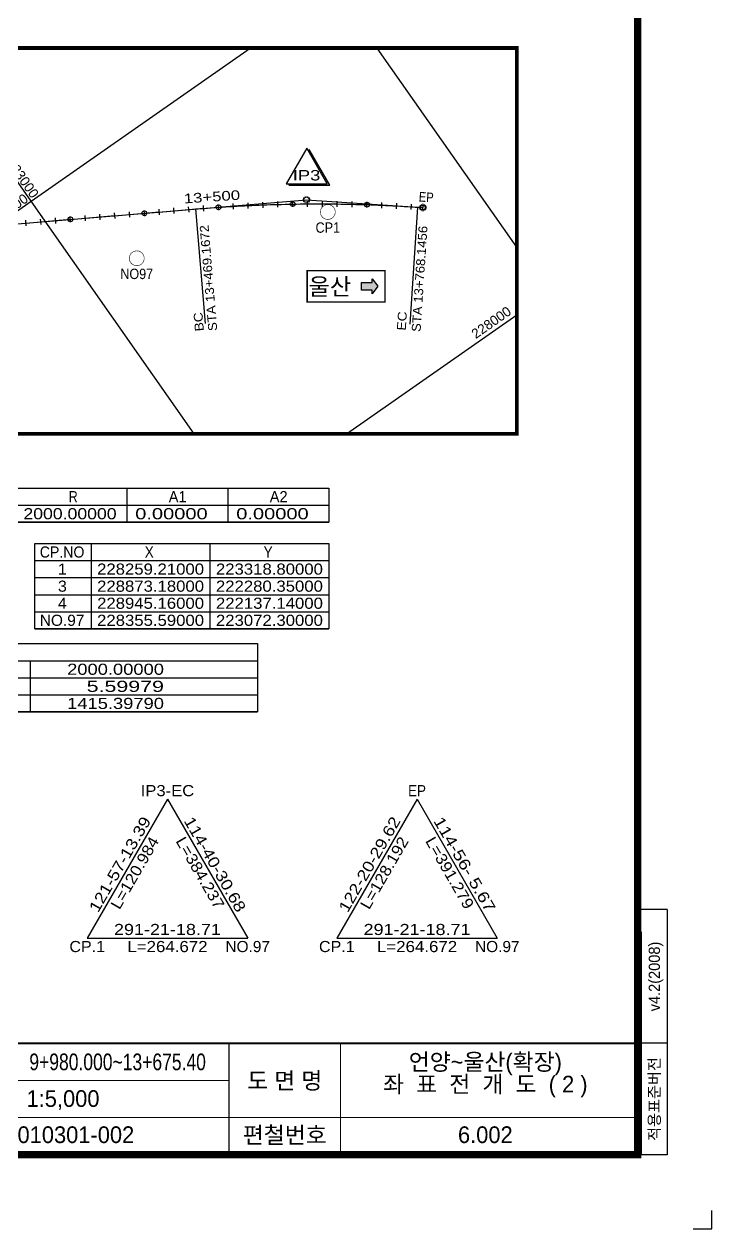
# Model space of a CAD drawing. Extents: x 225142 to 225983, y 224653 to 225247.
# Drawn here: x 225798.3 to 225983.5, y 224652.6 to 224977.2 of the extents above; entities that cross this region are included whole.
import ezdxf
from ezdxf.enums import TextEntityAlignment as Align

# ---------------------------------------------------------------- set-up
doc = ezdxf.new("R2010")
doc.units = 0
doc.header["$LTSCALE"] = 10
doc.header["$MEASUREMENT"] = 0
doc.layers.get('0').update_dxf_attribs({"linetype": 'CONTINUOUS'})
for name, color, linetype in [('CA-ALGN-CNTL', 2, 'CONTINUOUS'), ('CA-ALGN-IPLN', 1, 'CONTINUOUS'), ('CA-ALGN-IPSM', 2, 'CONTINUOUS'), ('CA-ALGN-STSM', 2, 'CONTINUOUS'), ('CA-ALGN-SUBL', 1, 'CONTINUOUS'), ('CA-ALGN-SUBT', 2, 'CONTINUOUS'), ('CA-ALGN-TEXT', 3, 'CONTINUOUS'), ('CA-LEAL', 1, 'CONTINUOUS'), ('CA-LEAT', 3, 'CONTINUOUS'), ('CA-TABL-LIN1', 4, 'CONTINUOUS'), ('CA-TABL-LIN2', 1, 'CONTINUOUS'), ('CA-TABL-TEX1', 6, 'CONTINUOUS'), ('CA-TABL-TEX2', 3, 'CONTINUOUS'), ('CA-TEXT', 3, 'CONTINUOUS'), ('CA-XXXX', 2, 'CONTINUOUS'), ('CV-GRID-BORD', 4, 'CONTINUOUS'), ('CV-GRID-LINE', 1, 'CONTINUOUS'), ('CV-GRID-TEXT', 4, 'CONTINUOUS'), ('CV-SURV-SYMB', 3, 'CONTINUOUS'), ('CV-SURV-TEXT', 3, 'CONTINUOUS'), ('CV-TABL-LIN1', 4, 'CONTINUOUS'), ('CV-TABL-LIN2', 1, 'CONTINUOUS'), ('CV-TABL-TEX1', 6, 'CONTINUOUS'), ('CV-TABL-TEX2', 3, 'CONTINUOUS'), ('CX-BORD', 3, 'CONTINUOUS'), ('CX-BORD-LIN1', 4, 'CONTINUOUS'), ('CX-BORD-LIN2', 3, 'CONTINUOUS'), ('CX-BORD-TEX2', 7, 'CONTINUOUS'), ('CX-BORD-TEX3', 6, 'CONTINUOUS'), ('CX-MISC', 2, 'CONTINUOUS'), ('CZ-SYMB', 2, 'CONTINUOUS')]:
    doc.layers.add(name, color=color, linetype=linetype)
doc.styles.add('GTXT', font='Dotum.ttf')
doc.styles.get("Standard").update_dxf_attribs({"font": 'Dotum.ttf'})
doc.styles.add('TB_TEXT', font='Dotum.ttf')
doc.styles.add('TB_WBTXT', font='Dotum.ttf')
doc.styles.add('TB_WMTXT', font='Dotum.ttf')

# ---------------------------------------------------------------- blocks, each defined once
blk = doc.blocks.new('CXBLKA1-KHCA1')
at = {"layer": 'CX-BORD-LIN1', "const_width": 2}
blk.add_lwpolyline([(796, 0), (0, 0), (0, 554), (796, 554)], close=True, dxfattribs=at)
at = {"layer": 'CX-BORD-LIN1'}
for points, const_width in [([(796, 30), (0, 30)], 0.6), ([(686, 0), (686, 30)], 0.3)]:
    blk.add_lwpolyline(points, dxfattribs=dict(at, const_width=const_width))
at = {"layer": 'CX-BORD-LIN2'}
for p, q in [((804, 66.03), (796, 66.03)), ((804, 66.03), (804, 0)), ((797, 60), (797, 0)), ((804, 30), (796, 30)), ((804, 0), (797, 0))]:
    blk.add_line(p, q, dxfattribs=at)
at = {"layer": 'CX-BORD-LIN2', "const_width": 0.3}
for points in [[(716, 0), (716, 30)], [(686, 20), (566, 20)], [(796, 10), (566, 10)]]:
    blk.add_lwpolyline(points, dxfattribs=at)
at = {"layer": 'CX-MISC'}
blk.add_lwpolyline([(811, -20), (816, -20), (816, -15)], dxfattribs=at)
at = {"layer": 'CX-BORD-LIN1', "style": 'TB_TEXT'}
for tag, height, p in [('TR_RNUM4', 3, (285.11, 26.64)), ('TR_RDAT4', 3.5, (317.5, 27)), ('TR_DGN4', 3.5, (459.12, 27)), ('TR_CHK4', 3.5, (499.12, 27)), ('TR_APP4', 3.5, (539.12, 27)), ('TR_RDAT3', 3.5, (317.5, 21)), ('TR_DGN3', 3.5, (459.12, 21)), ('TR_CHK3', 3.5, (499.12, 21)), ('TR_APP3', 3.5, (539.12, 21)), ('TR_RNUM3', 3, (285.11, 20.64)), ('TR_RDAT2', 3.5, (317.5, 15)), ('TR_DGN2', 3.5, (459.12, 15)), ('TR_CHK2', 3.5, (499.12, 15)), ('TR_APP2', 3.5, (539.12, 15)), ('TR_RNUM2', 3, (285.11, 14.64)), ('TR_RNUM1', 3, (285.11, 8.64)), ('TR_RDAT1', 3.5, (317.5, 9)), ('TR_DGN1', 3.5, (459.12, 9)), ('TR_CHK1', 3.5, (499.12, 9)), ('TR_APP1', 3.5, (539.12, 9))]:
    blk.add_attdef(tag, text='', height=height, dxfattribs=at).set_placement(p, align=Align.MIDDLE_CENTER)
for tag, p in [('TR_RCON4', (342.3, 27)), ('TR_RCON3', (342.3, 21)), ('TR_RCON2', (342.3, 15)), ('TR_RCON1', (342.3, 9))]:
    blk.add_attdef(tag, text='', height=3.5, dxfattribs=at).set_placement(p, align=Align.MIDDLE_LEFT)
at = {"layer": 'CX-BORD-LIN2', "style": 'TB_TEXT'}
blk.add_text('적용표준버전', height=3, rotation=90, dxfattribs=at).set_placement((800.5, 15), align=Align.MIDDLE_CENTER)
blk.add_attdef('TD_VERSION', text='', height=3, rotation=90, dxfattribs=at).set_placement((800.5, 48.01), align=Align.MIDDLE_CENTER)
at = {"layer": 'CX-BORD-TEX2', "style": 'TB_WMTXT'}
for tag, height, p in [('TB_CNAME', 5, (15.34, 531.83)), ('TB_CSCOP', 4, (16.63, 523.83))]:
    blk.add_attdef(tag, text='', height=height, dxfattribs=at).set_placement(p, align=Align.BOTTOM_LEFT)
at = {"layer": 'CX-BORD-TEX2', "style": 'TB_WBTXT'}
for tag, height, p in [('TB_MTITIL', 10, (398, 533.33)), ('TB_STITL', 7, (398, 518.33))]:
    blk.add_attdef(tag, text='', height=height, dxfattribs=at).set_placement(p, align=Align.MIDDLE_CENTER)
at = {"layer": 'CX-BORD-TEX3', "style": 'TB_TEXT'}
for s, p in [('도 면 명', (701, 20)), ('편철번호', (701, 5.39))]:
    blk.add_text(s, height=4.5, dxfattribs=at).set_placement(p, align=Align.MIDDLE)
for tag, height, p in [('TD_DCOMP', 4.5, (217.5, 25)), ('TD_CSECT', 4.5, (611, 25)), ('TD_DNAME_TOP', 4.5, (755, 25)), ('TD_DNAME_MAIN', 4.5, (755, 19.01)), ('TD_CCOMP', 4.5, (217.5, 15)), ('TD_HSCAL', 4.5, (626.7, 15.24)), ('TD_VSCAL', 4.5, (655.78, 15.24)), ('TD_DNAME_BOT', 3, (755, 13.65)), ('TD_CNAME', 4.5, (65, 5.75)), ('TD_FIELD', 4.5, (182.5, 5.53)), ('TD_CSTEP', 4.5, (253.24, 5.53)), ('TD_DWGCODE', 4.5, (641, 5.39)), ('TD_DWGNO', 4.5, (755, 5.39))]:
    blk.add_attdef(tag, text='', height=height, dxfattribs=at).set_placement(p, align=Align.MIDDLE_CENTER)
at = {"layer": 'CX-BORD-TEX3', "style": 'TB_TEXT', "width": 0.9}
blk.add_attdef('TD_CDIST', text='', height=4.5, dxfattribs=at).set_placement((656, 25), align=Align.MIDDLE_CENTER)
blk = doc.blocks.new('CVSVCPM')
at = {"const_width": 0.15}
blk.add_lwpolyline([(0, 2, -1), (0, -2, -1), (0, 2)], format="xyb", dxfattribs=at)
at = {"style": 'GTXT', "flags": 1}
blk.add_attdef('NO', text='', height=2.5, dxfattribs=at).set_placement((0, 4.76), align=Align.MIDDLE)
blk = doc.blocks.new('CZDIRA1')
blk.add_hatch(color=256).paths.add_polyline_path([(0, 2), (0, -2), (9.33, -2), (9.33, -4), (14.67, 0), (9.33, 4), (9.33, 2)])
blk.add_lwpolyline([(9.33, 4), (14.67, 0), (9.33, -4), (9.33, -2), (0, -2), (0, 2), (9.33, 2)], close=True)
blk = doc.blocks.new('CASTAMS')
blk.add_line((0, -1.5), (0, 1.5))
at = {"style": 'GTXT', "flags": 1}
for tag, p in [('XSEC_DAT', (0, -6.85)), ('STA_DST', (0, -3.62))]:
    blk.add_attdef(tag, text='', height=2.5, dxfattribs=at).set_placement(p, align=Align.MIDDLE)
blk = doc.blocks.new('CASTAMM')
blk.add_line((0, -1.5), (0, 1.5))
blk.add_circle((0, 0), 1.3)
at = {"style": 'GTXT', "flags": 1}
for tag, p in [('XSEC_DAT', (0, -6.85)), ('STA_DST', (0, -3.62))]:
    blk.add_attdef(tag, text='', height=2.5, dxfattribs=at).set_placement(p, align=Align.MIDDLE)
blk = doc.blocks.new('CAIPMRK')
at = {"const_width": 0.1}
blk.add_lwpolyline([(-2, 0, -1), (2, 0, -1)], format="xyb", close=True, dxfattribs=at)
blk.add_circle((0, 0), 1.5)

msp = doc.modelspace()

# ---------------------------------------------------------------- hatches: boundary and pattern name
at = {"layer": 'CA-ALGN-TEXT'}
msp.add_hatch(color=256, dxfattribs=at).paths.add_polyline_path([(225879.94, 224934.17), (225869.74, 224934.17), (225869.54, 224933.82), (225880.59, 224933.82), (225875.06, 224943.39), (225874.84, 224943)])

# ---------------------------------------------------------------- linework, layer by layer
at = {"layer": 'CA-ALGN-CNTL'}
msp.add_lwpolyline([(225797.82, 224923.5), (225798.81, 224923.59), (225799.81, 224923.67), (225800.81, 224923.75), (225801.8, 224923.83), (225802.8, 224923.92), (225803.8, 224924), (225804.79, 224924.08), (225805.79, 224924.17), (225806.79, 224924.25), (225807.78, 224924.33), (225808.78, 224924.41), (225809.78, 224924.5), (225810.77, 224924.58), (225811.77, 224924.66), (225812.77, 224924.74), (225813.76, 224924.83), (225814.76, 224924.91), (225815.76, 224924.99), (225816.75, 224925.08), (225817.75, 224925.16), (225818.75, 224925.24), (225819.74, 224925.32), (225820.74, 224925.41), (225821.74, 224925.49), (225822.73, 224925.57), (225823.73, 224925.65), (225824.73, 224925.74), (225825.72, 224925.82), (225826.72, 224925.9), (225827.72, 224925.99), (225828.71, 224926.07), (225829.71, 224926.15), (225830.7, 224926.23), (225831.7, 224926.32), (225832.7, 224926.4), (225833.69, 224926.48), (225834.69, 224926.56), (225835.69, 224926.65), (225836.68, 224926.73), (225837.68, 224926.81), (225838.68, 224926.9), (225839.67, 224926.98), (225840.67, 224927.06), (225841.67, 224927.14), (225842.66, 224927.23), (225843.66, 224927.31), (225844.49, 224927.38), (225844.66, 224927.39), (225845.65, 224927.47), (225846.65, 224927.55), (225847.65, 224927.63), (225848.64, 224927.7), (225849.64, 224927.77), (225850.64, 224927.84), (225851.64, 224927.91), (225852.64, 224927.97), (225853.63, 224928.03), (225854.63, 224928.09), (225855.63, 224928.15), (225856.63, 224928.2), (225857.63, 224928.25), (225858.63, 224928.3), (225859.63, 224928.35), (225860.62, 224928.39), (225861.62, 224928.43), (225862.62, 224928.47), (225863.62, 224928.5), (225864.62, 224928.54), (225865.62, 224928.57), (225866.62, 224928.6), (225867.62, 224928.62), (225868.62, 224928.65), (225869.62, 224928.67), (225870.62, 224928.69), (225871.62, 224928.7), (225872.62, 224928.72), (225873.62, 224928.73), (225874.62, 224928.74), (225875.62, 224928.74), (225876.62, 224928.75), (225877.62, 224928.75), (225878.62, 224928.75), (225879.62, 224928.74), (225880.62, 224928.74), (225881.62, 224928.73), (225882.62, 224928.72), (225883.62, 224928.7), (225884.62, 224928.69), (225885.62, 224928.67), (225886.62, 224928.65), (225887.62, 224928.62), (225888.62, 224928.6), (225889.62, 224928.57), (225890.62, 224928.54), (225891.62, 224928.5), (225892.62, 224928.47), (225893.62, 224928.43), (225894.61, 224928.39), (225895.61, 224928.34), (225896.61, 224928.3), (225897.61, 224928.25), (225898.61, 224928.19), (225899.61, 224928.14), (225900.61, 224928.08), (225901.61, 224928.03), (225902.6, 224927.96), (225903.6, 224927.9), (225904.23, 224927.86), (225904.6, 224927.83), (225905.6, 224927.77), (225905.77, 224927.76)], dxfattribs=at)
at = {"layer": 'CA-ALGN-IPLN'}
for p, q in [((225599.42, 224907.04), (225874.34, 224929.86)), ((225874.34, 224929.86), (225905.68, 224927.76))]:
    msp.add_line(p, q, dxfattribs=at)
at = {"layer": 'CA-ALGN-SUBL', "linetype": 'Continuous'}
for p, q in [((225844.49, 224927.38), (225847.05, 224896.49)), ((225904.23, 224927.86), (225902.12, 224896.3))]:
    msp.add_line(p, q, dxfattribs=at)
at = {"layer": 'CA-ALGN-TEXT'}
msp.add_lwpolyline([(225874.41, 224943.74), (225868.89, 224934.17), (225879.94, 224934.17)], close=True, dxfattribs=at)
msp.add_lwpolyline([(225869.74, 224934.17), (225869.54, 224933.82), (225880.59, 224933.82), (225875.06, 224943.39), (225874.84, 224943)], dxfattribs=at)
at = {"layer": 'CA-LEAL', "linetype": 'Continuous'}
for p, q in [((225836.9, 224768.36), (225815.3, 224730.95)), ((225836.9, 224768.36), (225858.5, 224730.95)), ((225904.1, 224768.36), (225882.5, 224730.95)), ((225904.1, 224768.36), (225925.7, 224730.95)), ((225815.3, 224730.95), (225858.5, 224730.95)), ((225882.5, 224730.95), (225925.7, 224730.95))]:
    msp.add_line(p, q, dxfattribs=at)
at = {"layer": 'CA-TABL-LIN1'}
for p, q in [((225712.35, 224852.17), (225880.35, 224852.17)), ((225880.35, 224852.17), (225880.35, 224842.97)), ((225712.35, 224847.57), (225880.35, 224847.57)), ((225712.35, 224842.97), (225880.35, 224842.97)), ((225880.35, 224842.97), (225712.35, 224842.97)), ((225712.35, 224810.26), (225861.15, 224810.26)), ((225861.15, 224810.26), (225861.15, 224791.86)), ((225712.35, 224805.66), (225861.15, 224805.66)), ((225799.95, 224805.66), (225799.95, 224791.86)), ((225712.35, 224791.86), (225861.15, 224791.86)), ((225861.15, 224791.86), (225712.35, 224791.86))]:
    msp.add_line(p, q, dxfattribs=at)
at = {"layer": 'CA-TABL-LIN2'}
for p, q in [((225825.95, 224852.17), (225825.95, 224842.97)), ((225853.15, 224852.17), (225853.15, 224842.97)), ((225712.35, 224801.06), (225861.15, 224801.06)), ((225712.35, 224796.46), (225861.15, 224796.46))]:
    msp.add_line(p, q, dxfattribs=at)
at = {"layer": 'CA-XXXX', "const_width": 0.404}
msp.add_lwpolyline([(225895.49, 224910.74), (225874.53, 224910.74), (225874.53, 224902.3), (225895.49, 224902.3)], close=True, dxfattribs=at)
at = {"layer": 'CV-GRID-BORD', "const_width": 1}
msp.add_lwpolyline([(225574.85, 224866.83), (225930.93, 224866.83), (225930.93, 224970.75), (225574.85, 224970.75)], close=True, dxfattribs=at)
at = {"layer": 'CV-GRID-LINE', "linetype": 'Continuous'}
for p, q in [((225800.21, 224929.45), (225771.3, 224970.75)), ((225800.21, 224929.45), (225859.2, 224970.75)), ((225930.93, 224917.12), (225893.37, 224970.75)), ((225718.3, 224872.09), (225800.21, 224929.45)), ((225844.06, 224866.83), (225800.21, 224929.45)), ((225885.13, 224866.83), (225930.93, 224898.9))]:
    msp.add_line(p, q, dxfattribs=at)
at = {"layer": 'CV-TABL-LIN1'}
for p, q in [((225801.15, 224814.25), (225801.15, 224837.25)), ((225801.15, 224837.25), (225880.35, 224837.25)), ((225816.35, 224837.25), (225816.35, 224814.25)), ((225880.35, 224837.25), (225880.35, 224814.25)), ((225801.15, 224832.65), (225880.35, 224832.65)), ((225801.15, 224814.25), (225880.35, 224814.25)), ((225880.35, 224814.25), (225801.15, 224814.25))]:
    msp.add_line(p, q, dxfattribs=at)
at = {"layer": 'CV-TABL-LIN2'}
for p, q in [((225848.35, 224837.25), (225848.35, 224814.25)), ((225801.15, 224828.05), (225880.35, 224828.05)), ((225801.15, 224823.45), (225880.35, 224823.45)), ((225801.15, 224818.85), (225880.35, 224818.85))]:
    msp.add_line(p, q, dxfattribs=at)

# ---------------------------------------------------------------- block references
at = {"layer": 'CA-ALGN-IPSM', "xscale": 0.5, "yscale": 0.5}
for p in [(225874.34, 224929.86), (225905.66, 224927.76)]:
    msp.add_blockref('CAIPMRK', p, dxfattribs=at)
at = {"layer": 'CA-ALGN-STSM', "xscale": 0.5, "yscale": 0.5, "zscale": 0.5}
for name, p, rotation in [('CASTAMM', (225850.64, 224927.84), 3.861227426754663), ('CASTAMS', (225854.63, 224928.09), 3.28822755653805), ('CASTAMS', (225858.63, 224928.3), 2.715317049340342), ('CASTAMS', (225862.62, 224928.47), 2.142336806793219), ('CASTAMS', (225866.62, 224928.6), 1.569304677067143), ('CASTAMM', (225870.62, 224928.69), 0.9964324377594114), ('CASTAMS', (225874.62, 224928.74), 0.4235026046701762), ('CASTAMS', (225878.62, 224928.75), 359.850536236085), ('CASTAMS', (225882.62, 224928.72), 359.2775522527201), ('CASTAMS', (225886.62, 224928.65), 358.7046395556055), ('CASTAMM', (225890.62, 224928.54), 358.131615187289), ('CASTAMS', (225894.61, 224928.39), 357.5586294306383), ('CASTAMS', (225898.61, 224928.19), 356.9856805752674), ('CASTAMS', (225902.6, 224927.96), 356.4127349650012), ('CASTAMM', (225905.66, 224927.76), 356.1794579449757), ('CASTAMM', (225905.66, 224927.76), 356.1794579449757), ('CASTAMM', (225810.77, 224924.58), 4.744501707013038), ('CASTAMS', (225814.76, 224924.91), 4.744501707013038), ('CASTAMS', (225818.75, 224925.24), 4.74450170689817), ('CASTAMS', (225822.73, 224925.57), 4.744549823397834), ('CASTAMS', (225826.72, 224925.9), 4.744549823397834), ('CASTAMM', (225830.7, 224926.23), 4.744501707013038), ('CASTAMS', (225834.69, 224926.56), 4.744419222280793), ('CASTAMS', (225838.68, 224926.9), 4.744501708512798), ('CASTAMS', (225842.66, 224927.23), 4.744549822013022), ('CASTAMS', (225846.65, 224927.55), 4.434192725480486), ('CASTAMS', (225798.81, 224923.59), 4.74450170689817), ('CASTAMS', (225802.8, 224923.92), 4.744549822013022), ('CASTAMS', (225806.79, 224924.25), 4.744467337474143)]:
    msp.add_blockref(name, p, dxfattribs=dict(at, rotation=rotation))
at = {"layer": 'CV-SURV-SYMB'}
for p, rotation in [((225880.07, 224926.57), 180.0000040425014), ((225880.07, 224926.57), 90.00000404250149), ((225828.63, 224914.09), 180.0000040425014), ((225828.63, 224914.09), 90.00000404250149)]:
    msp.add_blockref('CVSVCPM', p, dxfattribs=dict(at, rotation=rotation))
at = {"layer": 'CX-BORD'}
ref = msp.add_blockref('CXBLKA1-KHCA1', (225167.48, 224672.57), dxfattribs=at)
ref.add_attrib('TD_DNAME_TOP', '언양~울산(확장)', dxfattribs={"layer": 'CX-BORD-TEX3', "height": 4.5, "style": 'TB_TEXT'}).set_placement((225922.48, 224697.57), align=Align.MIDDLE_CENTER)
ref.add_attrib('TD_DNAME_MAIN', '좌  표  전  개  도  ( 2 )', dxfattribs={"layer": 'CX-BORD-TEX3', "height": 4.5, "style": 'TB_TEXT'}).set_placement((225922.48, 224691.58), align=Align.MIDDLE_CENTER)
ref.add_attrib('TD_CDIST', '9+980.000~13+675.40', dxfattribs={"layer": 'CX-BORD-TEX3', "height": 4.5, "style": 'TB_TEXT', "width": 0.8}).set_placement((225823.48, 224697.57), align=Align.MIDDLE_CENTER)
ref.add_attrib('TD_HSCAL', '1:5,000', dxfattribs={"layer": 'CX-BORD-TEX3', "height": 4.5, "style": 'TB_TEXT'}).set_placement((225808.78, 224687.69), align=Align.MIDDLE_CENTER)
ref.add_attrib('TD_DWGNO', '6.002', dxfattribs={"layer": 'CX-BORD-TEX3', "height": 4.5, "style": 'TB_TEXT'}).set_placement((225922.48, 224677.95), align=Align.MIDDLE_CENTER)
ref.add_attrib('TD_DWGCODE', 'C0010301-002', dxfattribs={"layer": 'CX-BORD-TEX3', "height": 4.5, "style": 'TB_TEXT'}).set_placement((225808.48, 224677.95), align=Align.MIDDLE_CENTER)
ref.add_attrib('TD_VERSION', 'v4.2(2008)', dxfattribs={"layer": 'CX-BORD-LIN2', "height": 3, "rotation": 90, "style": 'TB_TEXT'}).set_placement((225967.98, 224720.58), align=Align.MIDDLE_CENTER)
at = {"layer": 'CZ-SYMB', "xscale": 0.3, "yscale": 0.5, "rotation": 4.042546777327516e-06}
msp.add_blockref('CZDIRA1', (225889.17, 224906.54), dxfattribs=at)

# ---------------------------------------------------------------- texts
at = {"layer": 'CA-ALGN-SUBT'}
for s, rotation, width, p, p2 in [('  STA 13+469.1672', 94.7445, 1.008993, (225850.48, 224892.64), (225847.95, 224923.13)), ('  STA 13+768.1456', 86.1794, 1.008993, (225904.89, 224892.23), (225906.93, 224922.76)), ('  BC', 94.7445, 1.043909, (225846.88, 224892.45), (225846.29, 224899.63)), ('  EC', 86.1794, 1.070184, (225900.9, 224892.51), (225901.38, 224899.69))]:
    msp.add_text(s, height=2.4, rotation=rotation, dxfattribs=dict(at, width=width)).set_placement(p, p2, align=Align.FIT)
at = {"layer": 'CA-ALGN-TEXT'}
for s, height, rotation, width, p, p2 in [(' IP3', 2.8, 0, 1.244646, (225869.26, 224935.06), (225878.06, 224935.06)), ('     13+500', 2.6, 3.8612, 1.149168, (225835.12, 224928.44), (225856.53, 224929.89)), ('EP', 2.6, 356.1794, 0.87085, (225904.49, 224929.4), (225908.48, 224929.13))]:
    msp.add_text(s, height=height, rotation=rotation, dxfattribs=dict(at, width=width)).set_placement(p, p2, align=Align.FIT)
at = {"layer": 'CA-LEAT'}
for s, rotation, width, p, p2 in [('IP3-EC', 0, 1.009301, (225829.7, 224769.16), (225844.1, 224769.16)), ('EP', 0, 0.905684, (225901.7, 224769.16), (225906.5, 224769.16)), ('121-57-13.39', 60, 1.015822, (225818.21, 224737.58), (225832.61, 224762.52)), ('114-40-30.68', 300, 1.015822, (225841.2, 224762.52), (225855.6, 224737.58)), ('122-20-29.62', 60, 1.015822, (225885.41, 224737.58), (225899.81, 224762.52)), ('114-56- 5.67', 300, 1.054426, (225908.4, 224762.52), (225922.8, 224737.58)), ('L=120.984', 60, 1.036811, (225823.99, 224738.4), (225834.79, 224757.1)), ('L=384.237', 300, 1.036811, (225839.01, 224757.1), (225849.81, 224738.4)), ('L=128.192', 60, 1.036811, (225891.19, 224738.4), (225901.99, 224757.1)), ('L=391.279', 300, 1.036811, (225906.21, 224757.1), (225917.01, 224738.4)), ('291-21-18.71', 0, 1.015822, (225822.5, 224731.75), (225851.3, 224731.75)), ('291-21-18.71', 0, 1.015822, (225889.7, 224731.75), (225918.5, 224731.75)), ('CP.1', 0, 0.992175, (225810.5, 224727.15), (225820.1, 224727.15)), ('L=264.672', 0, 1.036811, (225826.1, 224727.15), (225847.7, 224727.15)), ('NO.97', 0, 0.963399, (225852.5, 224727.15), (225864.5, 224727.15)), ('CP.1', 0, 0.992175, (225877.7, 224727.15), (225887.3, 224727.15)), ('L=264.672', 0, 1.036811, (225893.3, 224727.15), (225914.9, 224727.15)), ('NO.97', 0, 0.963399, (225919.7, 224727.15), (225931.7, 224727.15))]:
    msp.add_text(s, height=3, rotation=rotation, dxfattribs=dict(at, width=width)).set_placement(p, p2, align=Align.FIT)
at = {"layer": 'CA-TABL-TEX1'}
for s, width, p, p2 in [('R', 0.861988, (225810.33, 224848.37), (225812.73, 224848.37)), ('A1', 0.92125, (225837.24, 224848.37), (225842.04, 224848.37)), ('A2', 0.92125, (225864.44, 224848.37), (225869.24, 224848.37))]:
    msp.add_text(s, height=3, rotation=0, dxfattribs=dict(at, width=width)).set_placement(p, p2, align=Align.FIT)
at = {"layer": 'CA-TABL-TEX2'}
for s, width, p, p2 in [(' 2000.00000', 1.063387, (225796.8, 224843.77), (225823.2, 224843.77)), ('   0.00000', 1.18109, (225823.72, 224843.77), (225847.72, 224843.77)), ('   0.00000', 1.18109, (225850.92, 224843.77), (225874.92, 224843.77)), ('  2000.00000', 1.098463, (225807.15, 224801.86), (225835.95, 224801.86)), ('     5.59979', 1.246512, (225807.15, 224797.26), (225835.95, 224797.26)), ('  1415.39790', 1.098463, (225807.15, 224792.66), (225835.95, 224792.66))]:
    msp.add_text(s, height=3, rotation=0, dxfattribs=dict(at, width=width)).set_placement(p, p2, align=Align.FIT)
at = {"layer": 'CA-TEXT'}
msp.add_text('울산', height=4.589, dxfattribs=at).set_placement((225874.86, 224904.16))
at = {"layer": 'CV-GRID-TEXT', "width": 0.94962}
for s, rotation, p, p2 in [('223000', 305, (225793.43, 224939.84), (225800.31, 224930.01)), ('228500', 35, (225789.83, 224922.67), (225799.66, 224929.55)), ('228000', 35, (225919.9, 224892.3), (225929.73, 224899.19))]:
    msp.add_text(s, height=2.6, rotation=rotation, dxfattribs=at).set_placement(p, p2, align=Align.FIT)
at = {"layer": 'CV-SURV-TEXT'}
for s, width, p, p2 in [('CP1', 0.871658, (225876.77, 224920.97), (225883.37, 224920.97)), ('NO97', 0.865578, (225824.23, 224908.49), (225833.03, 224908.49))]:
    msp.add_text(s, height=2.8, rotation=0, dxfattribs=dict(at, width=width)).set_placement(p, p2, align=Align.FIT)
at = {"layer": 'CV-TABL-TEX1'}
for s, width, p, p2 in [('CP.NO', 0.90374, (225802.53, 224833.45), (225814.53, 224833.45)), ('X', 0.954045, (225830.8, 224833.45), (225833.2, 224833.45)), ('Y', 0.957143, (225862.8, 224833.45), (225865.2, 224833.45)), ('1', 0.987605, (225807.41, 224828.85), (225809.81, 224828.85)), ('3', 0.987605, (225807.41, 224824.25), (225809.81, 224824.25)), ('4', 0.987605, (225807.41, 224819.65), (225809.81, 224819.65)), ('NO.97', 0.963399, (225802.53, 224815.05), (225814.53, 224815.05))]:
    msp.add_text(s, height=3, rotation=0, dxfattribs=dict(at, width=width)).set_placement(p, p2, align=Align.FIT)
at = {"layer": 'CV-TABL-TEX2', "width": 1.017868}
for s, p, p2 in [('228259.21000', (225817.95, 224828.85), (225846.75, 224828.85)), ('223318.80000', (225849.95, 224828.85), (225878.75, 224828.85)), ('228873.18000', (225817.95, 224824.25), (225846.75, 224824.25)), ('222280.35000', (225849.95, 224824.25), (225878.75, 224824.25)), ('228945.16000', (225817.95, 224819.65), (225846.75, 224819.65)), ('222137.14000', (225849.95, 224819.65), (225878.75, 224819.65)), ('228355.59000', (225817.95, 224815.05), (225846.75, 224815.05)), ('223072.30000', (225849.95, 224815.05), (225878.75, 224815.05))]:
    msp.add_text(s, height=3, rotation=0, dxfattribs=at).set_placement(p, p2, align=Align.FIT)

doc.saveas('drawing.dxf')
